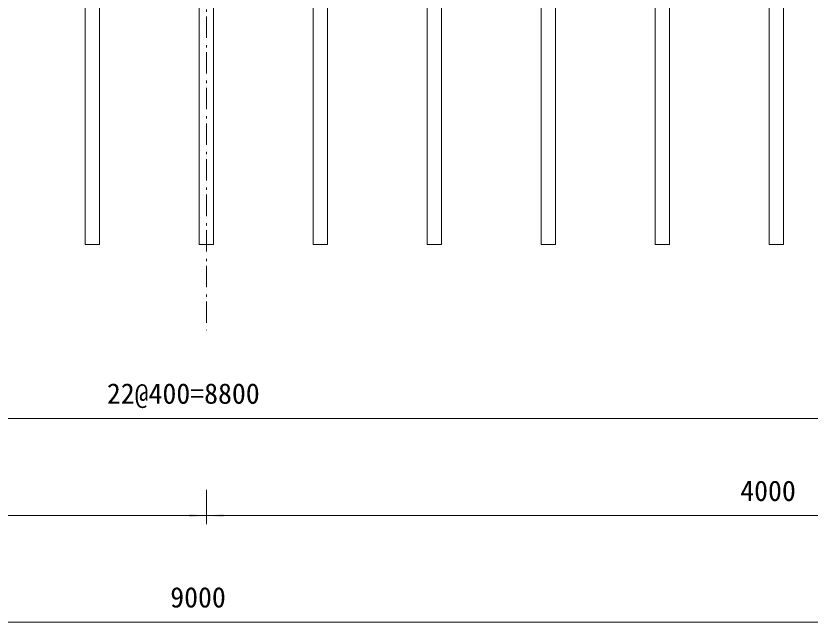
# Model space of a CAD drawing. Units: millimetres, scale not verified. Extents: x -11700 to 11700, y -8360 to 8374.
# Drawn here: x -6281 to -3494, y -5220 to -3093 of the extents above; entities that cross this region are included whole.
import ezdxf
from ezdxf.enums import TextEntityAlignment as Align

# ---------------------------------------------------------------- set-up
doc = ezdxf.new("R2010")
doc.units = ezdxf.units.MM
doc.header["$LTSCALE"] = 60
doc.linetypes.add('USER6', pattern=[2.083282, 1.25, -0.416565, 0.138855, -0.277863])
doc.layers.add('0-1_IMPORTED', color=30, linetype='Continuous', lineweight=18)
doc.styles.add('ＭＳ ゴシック', font='')
doc.styles.get('ＭＳ ゴシック').set_extended_font_data('MS Gothic')

msp = doc.modelspace()

# ---------------------------------------------------------------- linework, layer by layer
at = {"layer": '0-1_IMPORTED', "color": 7, "linetype": 'USER6', "lineweight": 9}
msp.add_line((-5611.96, -595.5), (-5611.96, -4195.5), dxfattribs=at)
at = {"layer": '0-1_IMPORTED', "color": 1}
for p, q in [((-10011.96, -4505.5), (-1211.96, -4505.5)), ((-5611.96, -4756.74), (-5611.96, -4876.74)), ((-5611.96, -4756.74), (-5611.96, -4876.74)), ((-9611.96, -4846.74), (-5611.96, -4846.74)), ((-1611.96, -4846.74), (-5611.96, -4846.74)), ((-10111.96, -5220.5), (-1111.96, -5220.5))]:
    msp.add_line(p, q, dxfattribs=at)
at = {"layer": '0-1_IMPORTED'}
for points in [[(-6036.96, -895.05), (-5986.96, -895.05), (-5986.96, -3895.05), (-6036.96, -3895.05)], [(-5636.96, -895.05), (-5586.96, -895.05), (-5586.96, -3895.05), (-5636.96, -3895.05)], [(-5236.96, -895.05), (-5186.96, -895.05), (-5186.96, -3895.05), (-5236.96, -3895.05)], [(-4836.96, -895.05), (-4786.96, -895.05), (-4786.96, -3895.05), (-4836.96, -3895.05)], [(-4436.96, -895.05), (-4386.96, -895.05), (-4386.96, -3895.05), (-4436.96, -3895.05)], [(-4036.96, -895.05), (-3986.96, -895.05), (-3986.96, -3895.05), (-4036.96, -3895.05)], [(-3636.96, -895.05), (-3586.96, -895.05), (-3586.96, -3895.05), (-3636.96, -3895.05)]]:
    msp.add_lwpolyline(points, close=True, dxfattribs=at)
at = {"layer": '0-1_IMPORTED', "color": 1}
for points in [[(-5611.96, -4846.74), (-5671.96, -4851.99), (-5671.96, -4841.49)], [(-5611.96, -4846.74), (-5551.97, -4841.49), (-5551.97, -4851.99)]]:
    msp.add_solid(points, dxfattribs=at)

# ---------------------------------------------------------------- texts
at = {"layer": '0-1_IMPORTED', "color": 7, "style": 'ＭＳ ゴシック'}
for s, p in [('22@400=8800', (-5961.21, -4475.72)), ('4000', (-3738.96, -4816.96)), ('9000', (-5738.96, -5190.72))]:
    msp.add_text(s, height=71.65, dxfattribs=at).set_placement(p, align=Align.BOTTOM_LEFT)

doc.saveas('drawing.dxf')
